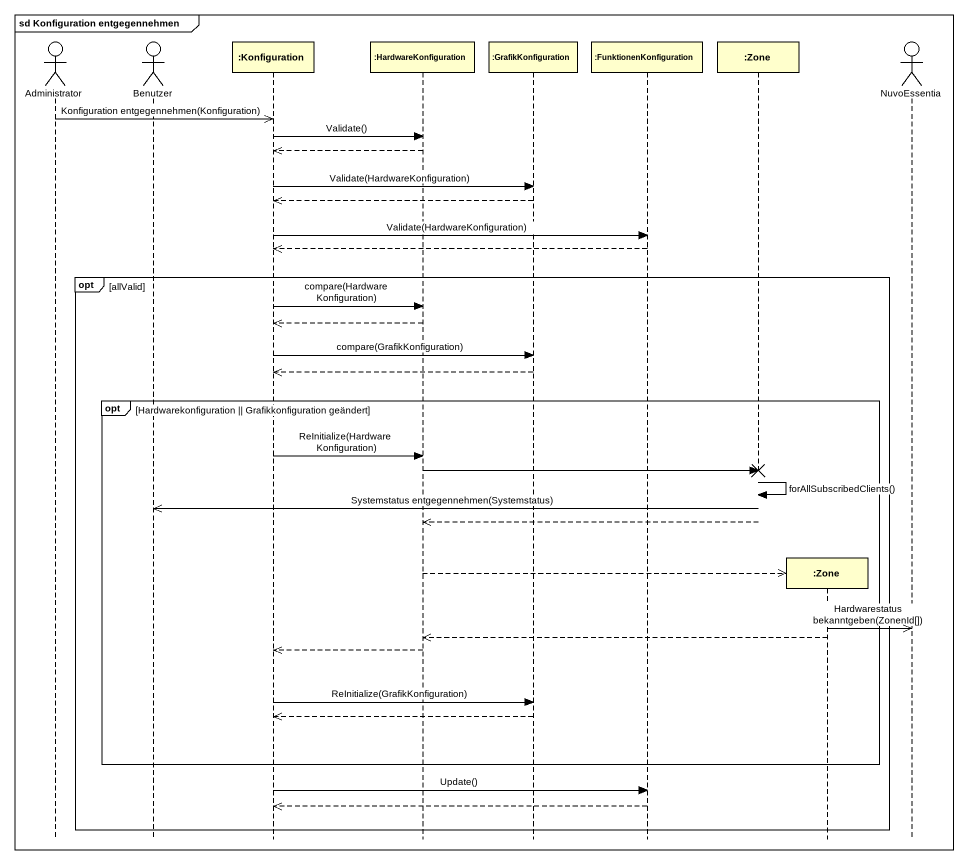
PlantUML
@startuml
mainframe sd Konfiguration entgegennehmen
hide footbox
actor Administrator
actor Benutzer
participant ":Konfiguration" as Konfiguration
participant ":HardwareKonfiguration" as HardwareKonfiguration
participant ":GrafikKonfiguration" as GrafikKonfiguration
participant ":FunktionenKonfiguration" as FunktionenKonfiguration
participant ":Zone" as Zone
participant ":Zone" as Zone_2
actor NuvoEssentia

Administrator ->> Konfiguration : Konfiguration entgegennehmen(Konfiguration)
Konfiguration -> HardwareKonfiguration : Validate()
HardwareKonfiguration -->> Konfiguration
Konfiguration -> GrafikKonfiguration : Validate(HardwareKonfiguration)
GrafikKonfiguration -->> Konfiguration
Konfiguration -> FunktionenKonfiguration : Validate(HardwareKonfiguration)
FunktionenKonfiguration -->> Konfiguration
opt allValid
  Konfiguration -> HardwareKonfiguration : compare(HardwareKonfiguration)
  HardwareKonfiguration -->> Konfiguration
  Konfiguration -> GrafikKonfiguration : compare(GrafikKonfiguration)
  GrafikKonfiguration -->> Konfiguration
  opt Hardwarekonfiguration || Grafikkonfiguration geändert
    Konfiguration -> HardwareKonfiguration : ReInitialize(HardwareKonfiguration)
    HardwareKonfiguration -> Zone !!
    Zone -> Zone : forAllSubscribedClients()
    Zone ->> Benutzer : Systemstatus entgegennehmen(Systemstatus)
    Zone -->> HardwareKonfiguration
    HardwareKonfiguration -->> Zone_2 **
    Zone_2 ->> NuvoEssentia : Hardwarestatus bekanntgeben(ZonenId[])
    Zone_2 -->> HardwareKonfiguration
    HardwareKonfiguration -->> Konfiguration
    Konfiguration -> GrafikKonfiguration : ReInitialize(GrafikKonfiguration)
    GrafikKonfiguration -->> Konfiguration
  end
  Konfiguration -> FunktionenKonfiguration : Update()
  FunktionenKonfiguration -->> Konfiguration
end
@enduml
